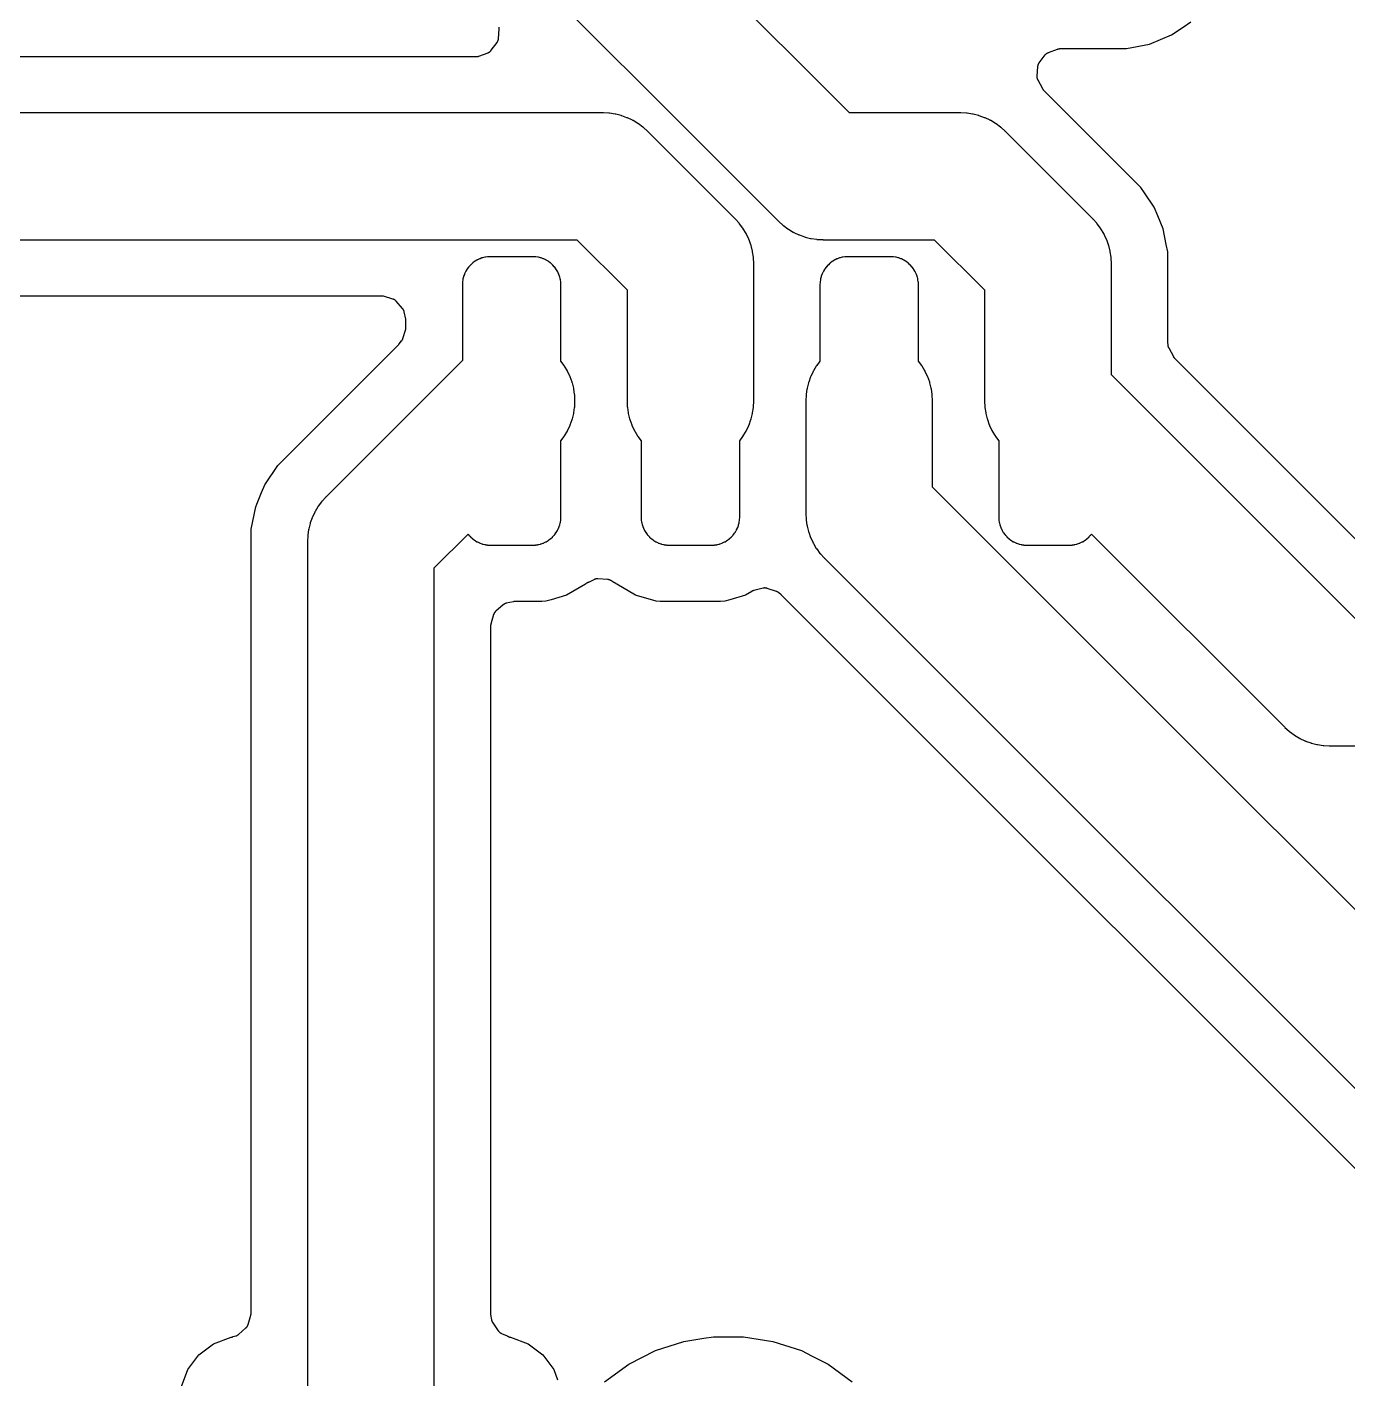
# Model space of a CAD drawing. Header units: metres. Extents: x 60.5 to 129.5, y -129.5 to -80.5.
# Drawn here: x 88.6 to 97.98, y -108.53 to -98.92 of the extents above; entities that cross this region are included whole.
import ezdxf

# ---------------------------------------------------------------- set-up
doc = ezdxf.new("R2010")
doc.units = ezdxf.units.M

msp = doc.modelspace()

# ---------------------------------------------------------------- linework, layer by layer
for points in [[(98.0365, -103.1298), (96.3002, -101.3935), (96.3002, -100.605), (96.3002, -100.6038), (96.3001, -100.6025), (96.2982, -100.5633), (96.2981, -100.5621), (96.298, -100.5609), (96.2979, -100.5597), (96.2977, -100.5584), (96.292, -100.5196), (96.2918, -100.5184), (96.2915, -100.5172), (96.2913, -100.516), (96.291, -100.5148), (96.2815, -100.4767), (96.2812, -100.4755), (96.2808, -100.4743), (96.2804, -100.4731), (96.28, -100.472), (96.2668, -100.435), (96.2664, -100.4339), (96.2659, -100.4327), (96.2654, -100.4316), (96.2649, -100.4305), (96.257, -100.4137), (96.2481, -100.395), (96.2476, -100.3939), (96.247, -100.3928), (96.2464, -100.3917), (96.2458, -100.3906), (96.2256, -100.357), (96.225, -100.3559), (96.2243, -100.3549), (96.2236, -100.3539), (96.2229, -100.3529), (96.1995, -100.3213), (96.1988, -100.3204), (96.198, -100.3194), (96.1972, -100.3185), (96.1964, -100.3175), (96.17, -100.2884), (96.1692, -100.2875), (96.1683, -100.2867), (95.5473, -99.6657), (95.5465, -99.6648), (95.5456, -99.664), (95.5165, -99.6376), (95.5155, -99.6368), (95.5146, -99.636), (95.5136, -99.6352), (95.5127, -99.6345), (95.4811, -99.6111), (95.4801, -99.6104), (95.4791, -99.6097), (95.4781, -99.609), (95.477, -99.6084), (95.4434, -99.5882), (95.4423, -99.5876), (95.4412, -99.587), (95.4401, -99.5864), (95.439, -99.5859), (95.4035, -99.5691), (95.4024, -99.5686), (95.4013, -99.5681), (95.4001, -99.5676), (95.399, -99.5672), (95.362, -99.554), (95.3609, -99.5536), (95.3597, -99.5532), (95.3585, -99.5528), (95.3573, -99.5525), (95.3192, -99.543), (95.318, -99.5427), (95.3168, -99.5425), (95.3156, -99.5422), (95.3144, -99.542), (95.2756, -99.5363), (95.2743, -99.5361), (95.2731, -99.536), (95.2719, -99.5359), (95.2707, -99.5358), (95.2315, -99.5339), (95.2302, -99.5338), (95.229, -99.5338), (94.4405, -99.5338), (92.4902, -97.5835)], [(91.7217, -98.0883), (93.9357, -100.3023), (93.9365, -100.3032), (93.9374, -100.304), (93.9665, -100.3304), (93.9675, -100.3312), (93.9684, -100.332), (93.9694, -100.3328), (93.9703, -100.3335), (94.0019, -100.3569), (94.0029, -100.3576), (94.0039, -100.3583), (94.0049, -100.359), (94.006, -100.3596), (94.0396, -100.3798), (94.0407, -100.3804), (94.0418, -100.381), (94.0429, -100.3816), (94.044, -100.3821), (94.0795, -100.3989), (94.0806, -100.3994), (94.0817, -100.3999), (94.0829, -100.4004), (94.084, -100.4008), (94.121, -100.414), (94.1221, -100.4144), (94.1233, -100.4148), (94.1245, -100.4152), (94.1257, -100.4155), (94.1638, -100.425), (94.165, -100.4253), (94.1662, -100.4255), (94.1674, -100.4258), (94.1686, -100.426), (94.2074, -100.4317), (94.2087, -100.4319), (94.2099, -100.432), (94.2111, -100.4321), (94.2123, -100.4322), (94.2515, -100.4341), (94.2528, -100.4342), (94.254, -100.4342), (95.0425, -100.4342), (95.3998, -100.7915), (95.3998, -101.58), (95.3998, -101.5812), (95.3999, -101.5825), (95.4018, -101.6217), (95.4019, -101.6229), (95.402, -101.6241), (95.4021, -101.6253), (95.4023, -101.6266), (95.408, -101.6654), (95.4082, -101.6666), (95.4085, -101.6678), (95.4087, -101.669), (95.409, -101.6702), (95.4185, -101.7083), (95.4188, -101.7095), (95.4192, -101.7107), (95.4196, -101.7119), (95.42, -101.713), (95.4332, -101.75), (95.4336, -101.7511), (95.4341, -101.7523), (95.4346, -101.7534), (95.4351, -101.7545), (95.4519, -101.79), (95.4524, -101.7911), (95.453, -101.7922), (95.4536, -101.7933), (95.4542, -101.7944), (95.4744, -101.828), (95.475, -101.8291), (95.4757, -101.8301), (95.4764, -101.8311), (95.4771, -101.8321), (95.5, -101.863), (95.5, -102.405), (95.5, -102.4062), (95.5001, -102.4075), (95.5008, -102.4222), (95.5009, -102.4234), (95.501, -102.4246), (95.5011, -102.4258), (95.5013, -102.427), (95.5034, -102.4416), (95.5036, -102.4428), (95.5038, -102.444), (95.5041, -102.4452), (95.5044, -102.4464), (95.508, -102.4607), (95.5083, -102.4619), (95.5086, -102.4631), (95.509, -102.4642), (95.5094, -102.4654), (95.5143, -102.4792), (95.5148, -102.4804), (95.5152, -102.4815), (95.5157, -102.4827), (95.5162, -102.4838), (95.5225, -102.4971), (95.5231, -102.4982), (95.5236, -102.4993), (95.5242, -102.5004), (95.5248, -102.5014), (95.5324, -102.514), (95.533, -102.5151), (95.5337, -102.5161), (95.5344, -102.5171), (95.5351, -102.5181), (95.5439, -102.5299), (95.5446, -102.5309), (95.5454, -102.5319), (95.5462, -102.5328), (95.547, -102.5337), (95.5569, -102.5446), (95.5577, -102.5455), (95.5586, -102.5464), (95.5595, -102.5473), (95.5604, -102.5481), (95.5713, -102.558), (95.5722, -102.5588), (95.5731, -102.5596), (95.5741, -102.5604), (95.5751, -102.5611), (95.5869, -102.5699), (95.5879, -102.5706), (95.5889, -102.5713), (95.5899, -102.572), (95.591, -102.5726), (95.6036, -102.5802), (95.6046, -102.5808), (95.6057, -102.5814), (95.6068, -102.5819), (95.6079, -102.5825), (95.6212, -102.5888), (95.6223, -102.5893), (95.6235, -102.5898), (95.6246, -102.5902), (95.6258, -102.5907), (95.6396, -102.5956), (95.6408, -102.596), (95.6419, -102.5964), (95.6431, -102.5967), (95.6443, -102.597), (95.6586, -102.6006), (95.6598, -102.6009), (95.661, -102.6012), (95.6622, -102.6014), (95.6634, -102.6016), (95.678, -102.6037), (95.6792, -102.6039), (95.6804, -102.604), (95.6816, -102.6041), (95.6828, -102.6042), (95.6975, -102.6049), (95.6988, -102.605), (95.7, -102.605), (96, -102.605), (96.0012, -102.605), (96.0025, -102.6049), (96.0172, -102.6042), (96.0184, -102.6041), (96.0196, -102.604), (96.0208, -102.6039), (96.022, -102.6037), (96.0366, -102.6016), (96.0378, -102.6014), (96.039, -102.6012), (96.0402, -102.6009), (96.0414, -102.6006), (96.0557, -102.597), (96.0569, -102.5967), (96.0581, -102.5964), (96.0592, -102.596), (96.0604, -102.5956), (96.0742, -102.5907), (96.0754, -102.5902), (96.0765, -102.5898), (96.0777, -102.5893), (96.0788, -102.5888), (96.0921, -102.5825), (96.0932, -102.5819), (96.0943, -102.5814), (96.0954, -102.5808), (96.0964, -102.5802), (96.109, -102.5726), (96.1101, -102.572), (96.1111, -102.5713), (96.1121, -102.5706), (96.1131, -102.5699), (96.1249, -102.5611), (96.1259, -102.5604), (96.1269, -102.5596), (96.1278, -102.5588), (96.1287, -102.558), (96.1396, -102.5481), (96.1405, -102.5473), (96.1414, -102.5464), (96.1423, -102.5455), (96.1431, -102.5446), (96.153, -102.5337), (96.1538, -102.5328), (96.1546, -102.5319), (96.1554, -102.5309), (96.1561, -102.5299), (96.1592, -102.5258), (97.5317, -103.8983), (97.5325, -103.8992), (97.5334, -103.9), (97.5625, -103.9264), (97.5635, -103.9272), (97.5644, -103.928), (97.5654, -103.9288), (97.5663, -103.9295), (97.5979, -103.9529), (97.5989, -103.9536), (97.5999, -103.9543), (97.6009, -103.955), (97.602, -103.9556), (97.6356, -103.9758), (97.6367, -103.9764), (97.6378, -103.977), (97.6389, -103.9776), (97.64, -103.9781), (97.6755, -103.9949), (97.6766, -103.9954), (97.6777, -103.9959), (97.6789, -103.9964), (97.68, -103.9968), (97.717, -104.01), (97.7181, -104.0104), (97.7193, -104.0108), (97.7205, -104.0112), (97.7217, -104.0115), (97.7598, -104.021), (97.761, -104.0213), (97.7622, -104.0215), (97.7634, -104.0218), (97.7646, -104.022), (97.8034, -104.0277), (97.8047, -104.0279), (97.8059, -104.028), (97.8071, -104.0281), (97.8083, -104.0282), (97.8475, -104.0301), (97.8488, -104.0302), (97.85, -104.0302), (104.73, -104.0302)], [(84.0922, -99.1335), (91.7806, -99.1335), (91.7824, -99.1335), (91.7913, -99.1332), (91.7925, -99.1331), (91.7937, -99.133), (91.795, -99.1329), (91.7962, -99.1327), (91.7974, -99.1326), (91.7986, -99.1323), (91.7998, -99.1321), (91.801, -99.1318), (91.8022, -99.1315), (91.8034, -99.1312), (91.8046, -99.1308), (91.8058, -99.1304), (91.807, -99.13), (91.8724, -99.1056), (91.8736, -99.1052), (91.8747, -99.1047), (91.8759, -99.1042), (91.877, -99.1037), (91.8781, -99.1031), (91.8792, -99.1025), (91.8803, -99.1019), (91.8813, -99.1012), (91.8824, -99.1006), (91.8834, -99.0999), (91.8844, -99.0992), (91.8854, -99.0984), (91.8864, -99.0977), (91.8873, -99.0969), (91.8883, -99.096), (91.8892, -99.0952), (91.8901, -99.0943), (91.891, -99.0935), (91.8918, -99.0926), (91.8926, -99.0916), (91.8934, -99.0907), (91.8942, -99.0897), (91.895, -99.0887), (91.9368, -99.0328), (91.9376, -99.0318), (91.9383, -99.0308), (91.939, -99.0297), (91.9396, -99.0287), (91.9403, -99.0276), (91.9409, -99.0265), (91.9414, -99.0254), (91.942, -99.0243), (91.9425, -99.0232), (91.943, -99.022), (91.9434, -99.0209), (91.9439, -99.0197), (91.9443, -99.0185), (91.9447, -99.0174), (91.945, -99.0162), (91.9453, -99.015), (91.9456, -99.0138), (91.9459, -99.0125), (91.9461, -99.0113), (91.9463, -99.0101), (91.9465, -99.0089), (91.9466, -99.0076), (91.9467, -99.0064), (91.9517, -98.9367), (91.9517, -98.9355), (91.9518, -98.9342), (91.9518, -98.933), (91.9518, -98.9317), (91.9517, -98.9305), (91.9517, -98.9293), (91.9515, -98.928), (91.9514, -98.9268), (91.9512, -98.9256), (91.951, -98.9243), (91.9508, -98.9231)], [(98.1513, -102.6785), (96.7515, -101.2787), (96.7506, -101.2778), (96.7498, -101.277), (96.749, -101.2761), (96.7483, -101.2752), (96.7475, -101.2742), (96.7468, -101.2733), (96.7461, -101.2723), (96.7454, -101.2713), (96.7448, -101.2704), (96.7441, -101.2693), (96.7435, -101.2683), (96.7429, -101.2673), (96.7095, -101.206), (96.7089, -101.2049), (96.7083, -101.2038), (96.7078, -101.2027), (96.7073, -101.2015), (96.7068, -101.2004), (96.7064, -101.1993), (96.706, -101.1981), (96.7056, -101.1969), (96.7053, -101.1958), (96.7049, -101.1946), (96.7046, -101.1934), (96.7044, -101.1922), (96.7041, -101.191), (96.7039, -101.1898), (96.7038, -101.1886), (96.7036, -101.1873), (96.7008, -101.161), (96.7007, -101.1597), (96.7006, -101.1583), (96.7005, -101.157), (96.7005, -101.1556), (96.7005, -100.5212), (96.69, -100.4684), (96.6678, -100.3569), (96.6301, -100.2658), (96.6037, -100.2021), (96.5358, -100.1005), (96.5106, -100.0628), (95.8213, -99.3735), (95.8205, -99.3727), (95.8197, -99.3718), (95.8189, -99.3709), (95.8181, -99.37), (95.8174, -99.3691), (95.8167, -99.3681), (95.816, -99.3672), (95.8153, -99.3662), (95.8146, -99.3652), (95.814, -99.3642), (95.8134, -99.3632), (95.8128, -99.3621), (95.7793, -99.3008), (95.7787, -99.2997), (95.7782, -99.2986), (95.7776, -99.2975), (95.7772, -99.2964), (95.7767, -99.2952), (95.7762, -99.294), (95.7758, -99.2929), (95.7754, -99.2917), (95.7751, -99.2905), (95.7748, -99.2893), (95.7745, -99.2881), (95.7742, -99.2869), (95.774, -99.2857), (95.7738, -99.2844), (95.7736, -99.2832), (95.7735, -99.282), (95.7733, -99.2807), (95.7733, -99.2795), (95.7732, -99.2783), (95.7732, -99.277), (95.7732, -99.2758), (95.7732, -99.2745), (95.7733, -99.2733), (95.7783, -99.2036), (95.7784, -99.2024), (95.7785, -99.2011), (95.7787, -99.1999), (95.7789, -99.1987), (95.7791, -99.1975), (95.7794, -99.1962), (95.7797, -99.195), (95.78, -99.1938), (95.7803, -99.1926), (95.7807, -99.1915), (95.7811, -99.1903), (95.7816, -99.1891), (95.782, -99.188), (95.7825, -99.1868), (95.783, -99.1857), (95.7836, -99.1846), (95.7841, -99.1835), (95.7847, -99.1824), (95.7854, -99.1813), (95.786, -99.1803), (95.7867, -99.1792), (95.7874, -99.1782), (95.7882, -99.1772), (95.83, -99.1213), (95.8308, -99.1203), (95.8316, -99.1193), (95.8324, -99.1184), (95.8332, -99.1174), (95.834, -99.1165), (95.8349, -99.1157), (95.8358, -99.1148), (95.8367, -99.114), (95.8377, -99.1131), (95.8386, -99.1123), (95.8396, -99.1116), (95.8406, -99.1108), (95.8416, -99.1101), (95.8426, -99.1094), (95.8437, -99.1088), (95.8447, -99.1081), (95.8458, -99.1075), (95.8469, -99.1069), (95.848, -99.1063), (95.8491, -99.1058), (95.8503, -99.1053), (95.8514, -99.1048), (95.8526, -99.1044), (95.918, -99.08), (95.9192, -99.0796), (95.9204, -99.0792), (95.9216, -99.0788), (95.9228, -99.0785), (95.9239, -99.0782), (95.9252, -99.0779), (95.9264, -99.0777), (95.9276, -99.0774), (95.9288, -99.0773), (95.93, -99.0771), (95.9313, -99.077), (95.9325, -99.0769), (95.9337, -99.0768), (95.9426, -99.0765), (95.9444, -99.0765), (96.4073, -99.0765), (96.5716, -99.0438), (96.649, -99.0118), (96.7264, -98.9797), (96.8107, -98.9234), (96.8657, -98.8866)], [(84.3625, -100.4342), (92.5025, -100.4342), (92.8598, -100.7915), (92.8598, -101.58), (92.8598, -101.5812), (92.8599, -101.5825), (92.8618, -101.6217), (92.8619, -101.6229), (92.862, -101.6241), (92.8621, -101.6253), (92.8623, -101.6266), (92.868, -101.6654), (92.8682, -101.6666), (92.8685, -101.6678), (92.8687, -101.669), (92.869, -101.6702), (92.8785, -101.7083), (92.8788, -101.7095), (92.8792, -101.7107), (92.8796, -101.7119), (92.88, -101.713), (92.8932, -101.75), (92.8936, -101.7511), (92.8941, -101.7523), (92.8946, -101.7534), (92.8951, -101.7545), (92.9119, -101.79), (92.9124, -101.7911), (92.913, -101.7922), (92.9136, -101.7933), (92.9142, -101.7944), (92.9344, -101.828), (92.935, -101.8291), (92.9357, -101.8301), (92.9364, -101.8311), (92.9371, -101.8321), (92.96, -101.863), (92.96, -102.405), (92.96, -102.4062), (92.9601, -102.4075), (92.9608, -102.4222), (92.9609, -102.4234), (92.961, -102.4246), (92.9611, -102.4258), (92.9613, -102.427), (92.9634, -102.4416), (92.9636, -102.4428), (92.9638, -102.444), (92.9641, -102.4452), (92.9644, -102.4464), (92.968, -102.4607), (92.9683, -102.4619), (92.9686, -102.4631), (92.969, -102.4642), (92.9694, -102.4654), (92.9743, -102.4792), (92.9748, -102.4804), (92.9752, -102.4815), (92.9757, -102.4827), (92.9762, -102.4838), (92.9825, -102.4971), (92.9831, -102.4982), (92.9836, -102.4993), (92.9842, -102.5004), (92.9848, -102.5014), (92.9924, -102.514), (92.993, -102.5151), (92.9937, -102.5161), (92.9944, -102.5171), (92.9951, -102.5181), (93.0039, -102.5299), (93.0046, -102.5309), (93.0054, -102.5319), (93.0062, -102.5328), (93.007, -102.5337), (93.0169, -102.5446), (93.0177, -102.5455), (93.0186, -102.5464), (93.0195, -102.5473), (93.0204, -102.5481), (93.0313, -102.558), (93.0322, -102.5588), (93.0331, -102.5596), (93.0341, -102.5604), (93.0351, -102.5611), (93.0469, -102.5699), (93.0479, -102.5706), (93.0489, -102.5713), (93.0499, -102.572), (93.051, -102.5726), (93.0636, -102.5802), (93.0646, -102.5808), (93.0657, -102.5814), (93.0668, -102.5819), (93.0679, -102.5825), (93.0812, -102.5888), (93.0823, -102.5893), (93.0835, -102.5898), (93.0846, -102.5902), (93.0858, -102.5907), (93.0996, -102.5956), (93.1008, -102.596), (93.1019, -102.5964), (93.1031, -102.5967), (93.1043, -102.597), (93.1186, -102.6006), (93.1198, -102.6009), (93.121, -102.6012), (93.1222, -102.6014), (93.1234, -102.6016), (93.138, -102.6037), (93.1392, -102.6039), (93.1404, -102.604), (93.1416, -102.6041), (93.1428, -102.6042), (93.1575, -102.6049), (93.1588, -102.605), (93.16, -102.605), (93.46, -102.605), (93.4612, -102.605), (93.4625, -102.6049), (93.4772, -102.6042), (93.4784, -102.6041), (93.4796, -102.604), (93.4808, -102.6039), (93.482, -102.6037), (93.4966, -102.6016), (93.4978, -102.6014), (93.499, -102.6012), (93.5002, -102.6009), (93.5014, -102.6006), (93.5157, -102.597), (93.5169, -102.5967), (93.5181, -102.5964), (93.5192, -102.596), (93.5204, -102.5956), (93.5342, -102.5907), (93.5354, -102.5902), (93.5365, -102.5898), (93.5377, -102.5893), (93.5388, -102.5888), (93.5521, -102.5825), (93.5532, -102.5819), (93.5543, -102.5814), (93.5554, -102.5808), (93.5564, -102.5802), (93.569, -102.5726), (93.5701, -102.572), (93.5711, -102.5713), (93.5721, -102.5706), (93.5731, -102.5699), (93.5849, -102.5611), (93.5859, -102.5604), (93.5869, -102.5596), (93.5878, -102.5588), (93.5887, -102.558), (93.5996, -102.5481), (93.6005, -102.5473), (93.6014, -102.5464), (93.6023, -102.5455), (93.6031, -102.5446), (93.613, -102.5337), (93.6138, -102.5328), (93.6146, -102.5319), (93.6154, -102.5309), (93.6161, -102.5299), (93.6249, -102.5181), (93.6256, -102.5171), (93.6263, -102.5161), (93.627, -102.5151), (93.6276, -102.514), (93.6352, -102.5014), (93.6358, -102.5004), (93.6364, -102.4993), (93.6369, -102.4982), (93.6375, -102.4971), (93.6438, -102.4838), (93.6443, -102.4827), (93.6448, -102.4815), (93.6452, -102.4804), (93.6457, -102.4792), (93.6506, -102.4654), (93.651, -102.4642), (93.6514, -102.4631), (93.6517, -102.4619), (93.652, -102.4607), (93.6556, -102.4464), (93.6559, -102.4452), (93.6562, -102.444), (93.6564, -102.4428), (93.6566, -102.4416), (93.6587, -102.427), (93.6589, -102.4258), (93.659, -102.4246), (93.6591, -102.4234), (93.6592, -102.4222), (93.6599, -102.4075), (93.66, -102.4062), (93.66, -102.405), (93.66, -101.863), (93.6829, -101.8321), (93.6836, -101.8311), (93.6843, -101.8301), (93.685, -101.8291), (93.6856, -101.828), (93.7058, -101.7944), (93.7064, -101.7933), (93.707, -101.7922), (93.7076, -101.7911), (93.7081, -101.79), (93.7249, -101.7545), (93.7254, -101.7534), (93.7259, -101.7523), (93.7264, -101.7511), (93.7268, -101.75), (93.74, -101.713), (93.7404, -101.7119), (93.7408, -101.7107), (93.7412, -101.7095), (93.7415, -101.7083), (93.751, -101.6702), (93.7513, -101.669), (93.7515, -101.6678), (93.7518, -101.6666), (93.752, -101.6654), (93.7577, -101.6266), (93.7579, -101.6253), (93.758, -101.6241), (93.7581, -101.6229), (93.7582, -101.6217), (93.7601, -101.5825), (93.7602, -101.5812), (93.7602, -101.58), (93.7602, -100.605), (93.7602, -100.6038), (93.7601, -100.6025), (93.7582, -100.5633), (93.7581, -100.5621), (93.758, -100.5609), (93.7579, -100.5597), (93.7577, -100.5584), (93.752, -100.5196), (93.7518, -100.5184), (93.7515, -100.5172), (93.7513, -100.516), (93.751, -100.5148), (93.7415, -100.4767), (93.7412, -100.4755), (93.7408, -100.4743), (93.7404, -100.4731), (93.74, -100.472), (93.7268, -100.435), (93.7264, -100.4339), (93.7259, -100.4327), (93.7254, -100.4316), (93.7249, -100.4305), (93.7081, -100.395), (93.7076, -100.3939), (93.707, -100.3928), (93.7064, -100.3917), (93.7058, -100.3906), (93.6856, -100.357), (93.685, -100.3559), (93.6843, -100.3549), (93.6836, -100.3539), (93.6829, -100.3529), (93.6595, -100.3213), (93.6588, -100.3204), (93.658, -100.3194), (93.6572, -100.3185), (93.6564, -100.3175), (93.63, -100.2884), (93.6292, -100.2875), (93.6283, -100.2867), (93.0073, -99.6657), (93.0065, -99.6648), (93.0056, -99.664), (92.9765, -99.6376), (92.9755, -99.6368), (92.9746, -99.636), (92.9736, -99.6352), (92.9727, -99.6345), (92.9411, -99.6111), (92.9401, -99.6104), (92.9391, -99.6097), (92.9381, -99.609), (92.937, -99.6084), (92.9034, -99.5882), (92.9023, -99.5876), (92.9012, -99.587), (92.9001, -99.5864), (92.899, -99.5859), (92.8635, -99.5691), (92.8624, -99.5686), (92.8613, -99.5681), (92.8601, -99.5676), (92.859, -99.5672), (92.822, -99.554), (92.8209, -99.5536), (92.8197, -99.5532), (92.8185, -99.5528), (92.8173, -99.5525), (92.7792, -99.543), (92.778, -99.5427), (92.7768, -99.5425), (92.7756, -99.5422), (92.7744, -99.542), (92.7356, -99.5363), (92.7343, -99.5361), (92.7331, -99.536), (92.7319, -99.5359), (92.7307, -99.5358), (92.6915, -99.5339), (92.6902, -99.5338), (92.689, -99.5338), (84.176, -99.5338)], [(91.4902, -108.63), (91.4902, -102.7665), (91.7308, -102.5258), (91.7339, -102.5299), (91.7346, -102.5309), (91.7354, -102.5319), (91.7362, -102.5328), (91.737, -102.5337), (91.7469, -102.5446), (91.7477, -102.5455), (91.7486, -102.5464), (91.7495, -102.5473), (91.7504, -102.5481), (91.7613, -102.558), (91.7622, -102.5588), (91.7631, -102.5596), (91.7641, -102.5604), (91.7651, -102.5611), (91.7769, -102.5699), (91.7779, -102.5706), (91.7789, -102.5713), (91.7799, -102.572), (91.781, -102.5726), (91.7936, -102.5802), (91.7946, -102.5808), (91.7957, -102.5814), (91.7968, -102.5819), (91.7979, -102.5825), (91.8112, -102.5888), (91.8123, -102.5893), (91.8135, -102.5898), (91.8146, -102.5902), (91.8158, -102.5907), (91.8296, -102.5956), (91.8308, -102.596), (91.8319, -102.5964), (91.8331, -102.5967), (91.8343, -102.597), (91.8486, -102.6006), (91.8498, -102.6009), (91.851, -102.6012), (91.8522, -102.6014), (91.8534, -102.6016), (91.868, -102.6037), (91.8692, -102.6039), (91.8704, -102.604), (91.8716, -102.6041), (91.8728, -102.6042), (91.8875, -102.6049), (91.8888, -102.605), (91.89, -102.605), (92.19, -102.605), (92.1912, -102.605), (92.1925, -102.6049), (92.2072, -102.6042), (92.2084, -102.6041), (92.2096, -102.604), (92.2108, -102.6039), (92.212, -102.6037), (92.2266, -102.6016), (92.2278, -102.6014), (92.229, -102.6012), (92.2302, -102.6009), (92.2314, -102.6006), (92.2457, -102.597), (92.2469, -102.5967), (92.2481, -102.5964), (92.2492, -102.596), (92.2504, -102.5956), (92.2642, -102.5907), (92.2654, -102.5902), (92.2665, -102.5898), (92.2677, -102.5893), (92.2688, -102.5888), (92.2821, -102.5825), (92.2832, -102.5819), (92.2843, -102.5814), (92.2854, -102.5808), (92.2864, -102.5802), (92.299, -102.5726), (92.3001, -102.572), (92.3011, -102.5713), (92.3021, -102.5706), (92.3031, -102.5699), (92.3149, -102.5611), (92.3159, -102.5604), (92.3169, -102.5596), (92.3178, -102.5588), (92.3187, -102.558), (92.3296, -102.5481), (92.3305, -102.5473), (92.3314, -102.5464), (92.3323, -102.5455), (92.3331, -102.5446), (92.343, -102.5337), (92.3438, -102.5328), (92.3446, -102.5319), (92.3454, -102.5309), (92.3461, -102.5299), (92.3549, -102.5181), (92.3556, -102.5171), (92.3563, -102.5161), (92.357, -102.5151), (92.3576, -102.514), (92.3652, -102.5014), (92.3658, -102.5004), (92.3664, -102.4993), (92.3669, -102.4982), (92.3675, -102.4971), (92.3738, -102.4838), (92.3743, -102.4827), (92.3748, -102.4815), (92.3752, -102.4804), (92.3757, -102.4792), (92.3806, -102.4654), (92.381, -102.4642), (92.3814, -102.4631), (92.3817, -102.4619), (92.382, -102.4607), (92.3856, -102.4464), (92.3859, -102.4452), (92.3862, -102.444), (92.3864, -102.4428), (92.3866, -102.4416), (92.3887, -102.427), (92.3889, -102.4258), (92.389, -102.4246), (92.3891, -102.4234), (92.3892, -102.4222), (92.3899, -102.4075), (92.39, -102.4062), (92.39, -102.405), (92.39, -101.863), (92.4129, -101.8321), (92.4136, -101.8311), (92.4143, -101.8301), (92.415, -101.8291), (92.4156, -101.828), (92.4358, -101.7944), (92.4364, -101.7933), (92.437, -101.7922), (92.4376, -101.7911), (92.4381, -101.79), (92.4549, -101.7545), (92.4554, -101.7534), (92.4559, -101.7523), (92.4564, -101.7511), (92.4568, -101.75), (92.47, -101.713), (92.4704, -101.7119), (92.4708, -101.7107), (92.4712, -101.7095), (92.4715, -101.7083), (92.481, -101.6702), (92.4813, -101.669), (92.4815, -101.6678), (92.4818, -101.6666), (92.482, -101.6654), (92.4877, -101.6266), (92.4879, -101.6253), (92.488, -101.6241), (92.4881, -101.6229), (92.4882, -101.6217), (92.4901, -101.5825), (92.4902, -101.5812), (92.4902, -101.58), (92.4902, -101.5788), (92.4901, -101.5775), (92.4882, -101.5383), (92.4881, -101.5371), (92.488, -101.5359), (92.4879, -101.5347), (92.4877, -101.5334), (92.482, -101.4946), (92.4818, -101.4934), (92.4815, -101.4922), (92.4813, -101.491), (92.481, -101.4898), (92.4715, -101.4517), (92.4712, -101.4505), (92.4708, -101.4493), (92.4704, -101.4481), (92.47, -101.447), (92.4568, -101.41), (92.4564, -101.4089), (92.4559, -101.4077), (92.4554, -101.4066), (92.4549, -101.4055), (92.4381, -101.37), (92.4376, -101.3689), (92.437, -101.3678), (92.4364, -101.3667), (92.4358, -101.3656), (92.4156, -101.332), (92.415, -101.3309), (92.4143, -101.3299), (92.4136, -101.3289), (92.4129, -101.3279), (92.39, -101.297), (92.39, -100.755), (92.39, -100.7538), (92.3899, -100.7525), (92.3892, -100.7378), (92.3891, -100.7366), (92.389, -100.7354), (92.3889, -100.7342), (92.3887, -100.733), (92.3866, -100.7184), (92.3864, -100.7172), (92.3862, -100.716), (92.3859, -100.7148), (92.3856, -100.7136), (92.382, -100.6993), (92.3817, -100.6981), (92.3814, -100.6969), (92.381, -100.6958), (92.3806, -100.6946), (92.3757, -100.6808), (92.3752, -100.6796), (92.3748, -100.6785), (92.3743, -100.6773), (92.3738, -100.6762), (92.3675, -100.6629), (92.3669, -100.6618), (92.3664, -100.6607), (92.3658, -100.6596), (92.3652, -100.6586), (92.3576, -100.646), (92.357, -100.6449), (92.3563, -100.6439), (92.3556, -100.6429), (92.3549, -100.6419), (92.3461, -100.6301), (92.3454, -100.6291), (92.3446, -100.6281), (92.3438, -100.6272), (92.343, -100.6263), (92.3331, -100.6154), (92.3323, -100.6145), (92.3314, -100.6136), (92.3305, -100.6127), (92.3296, -100.6119), (92.3187, -100.602), (92.3178, -100.6012), (92.3169, -100.6004), (92.3159, -100.5996), (92.3149, -100.5989), (92.3031, -100.5901), (92.3021, -100.5894), (92.3011, -100.5887), (92.3001, -100.588), (92.299, -100.5874), (92.2864, -100.5798), (92.2854, -100.5792), (92.2843, -100.5786), (92.2832, -100.5781), (92.2821, -100.5775), (92.2688, -100.5712), (92.2677, -100.5707), (92.2665, -100.5702), (92.2654, -100.5698), (92.2642, -100.5693), (92.2504, -100.5644), (92.2492, -100.564), (92.2481, -100.5636), (92.2469, -100.5633), (92.2457, -100.563), (92.2314, -100.5594), (92.2302, -100.5591), (92.229, -100.5588), (92.2278, -100.5586), (92.2266, -100.5584), (92.212, -100.5563), (92.2108, -100.5561), (92.2096, -100.556), (92.2084, -100.5559), (92.2072, -100.5558), (92.1925, -100.5551), (92.1912, -100.555), (92.19, -100.555), (91.89, -100.555), (91.8888, -100.555), (91.8875, -100.5551), (91.8728, -100.5558), (91.8716, -100.5559), (91.8704, -100.556), (91.8692, -100.5561), (91.868, -100.5563), (91.8534, -100.5584), (91.8522, -100.5586), (91.851, -100.5588), (91.8498, -100.5591), (91.8486, -100.5594), (91.8343, -100.563), (91.8331, -100.5633), (91.8319, -100.5636), (91.8308, -100.564), (91.8296, -100.5644), (91.8158, -100.5693), (91.8146, -100.5698), (91.8135, -100.5702), (91.8123, -100.5707), (91.8112, -100.5712), (91.7979, -100.5775), (91.7968, -100.5781), (91.7957, -100.5786), (91.7946, -100.5792), (91.7936, -100.5798), (91.781, -100.5874), (91.7799, -100.588), (91.7789, -100.5887), (91.7779, -100.5894), (91.7769, -100.5901), (91.7651, -100.5989), (91.7641, -100.5996), (91.7631, -100.6004), (91.7622, -100.6012), (91.7613, -100.602), (91.7504, -100.6119), (91.7495, -100.6127), (91.7486, -100.6136), (91.7477, -100.6145), (91.7469, -100.6154), (91.737, -100.6263), (91.7362, -100.6272), (91.7354, -100.6281), (91.7346, -100.6291), (91.7339, -100.6301), (91.7251, -100.6419), (91.7244, -100.6429), (91.7237, -100.6439), (91.723, -100.6449), (91.7224, -100.646), (91.7148, -100.6586), (91.7142, -100.6596), (91.7136, -100.6607), (91.7131, -100.6618), (91.7125, -100.6629), (91.7062, -100.6762), (91.7057, -100.6773), (91.7052, -100.6785), (91.7048, -100.6796), (91.7043, -100.6808), (91.6994, -100.6946), (91.699, -100.6958), (91.6986, -100.6969), (91.6983, -100.6981), (91.698, -100.6993), (91.6944, -100.7136), (91.6941, -100.7148), (91.6938, -100.716), (91.6936, -100.7172), (91.6934, -100.7184), (91.6913, -100.733), (91.6911, -100.7342), (91.691, -100.7354), (91.6909, -100.7366), (91.6908, -100.7378), (91.6901, -100.7525), (91.69, -100.7538), (91.69, -100.755), (91.69, -101.2933), (90.7217, -102.2617), (90.7208, -102.2625), (90.72, -102.2634), (90.6936, -102.2925), (90.6928, -102.2935), (90.692, -102.2944), (90.6912, -102.2954), (90.6905, -102.2963), (90.6671, -102.3279), (90.6664, -102.3289), (90.6657, -102.3299), (90.665, -102.3309), (90.6644, -102.332), (90.6442, -102.3656), (90.6436, -102.3667), (90.643, -102.3678), (90.6424, -102.3689), (90.6419, -102.37), (90.6251, -102.4055), (90.6246, -102.4066), (90.6241, -102.4077), (90.6236, -102.4089), (90.6232, -102.41), (90.61, -102.447), (90.6096, -102.4481), (90.6092, -102.4493), (90.6088, -102.4505), (90.6085, -102.4517), (90.599, -102.4898), (90.5987, -102.491), (90.5985, -102.4922), (90.5982, -102.4934), (90.598, -102.4946), (90.5923, -102.5334), (90.5921, -102.5347), (90.592, -102.5359), (90.5919, -102.5371), (90.5918, -102.5383), (90.5899, -102.5775), (90.5898, -102.5788), (90.5898, -102.58), (90.5898, -108.63)], [(99.8983, -107.0612), (95.0302, -102.193), (95.0302, -101.58), (95.0302, -101.5788), (95.0301, -101.5775), (95.0282, -101.5383), (95.0281, -101.5371), (95.028, -101.5359), (95.0279, -101.5347), (95.0277, -101.5334), (95.022, -101.4946), (95.0218, -101.4934), (95.0215, -101.4922), (95.0213, -101.491), (95.021, -101.4898), (95.0115, -101.4517), (95.0112, -101.4505), (95.0108, -101.4493), (95.0104, -101.4481), (95.01, -101.447), (94.9968, -101.41), (94.9964, -101.4089), (94.9959, -101.4077), (94.9954, -101.4066), (94.9949, -101.4055), (94.9781, -101.37), (94.9776, -101.3689), (94.977, -101.3678), (94.9764, -101.3667), (94.9758, -101.3656), (94.9556, -101.332), (94.955, -101.3309), (94.9543, -101.3299), (94.9536, -101.3289), (94.9529, -101.3279), (94.93, -101.297), (94.93, -100.755), (94.93, -100.7538), (94.9299, -100.7525), (94.9292, -100.7378), (94.9291, -100.7366), (94.929, -100.7354), (94.9289, -100.7342), (94.9287, -100.733), (94.9266, -100.7184), (94.9264, -100.7172), (94.9262, -100.716), (94.9259, -100.7148), (94.9256, -100.7136), (94.922, -100.6993), (94.9217, -100.6981), (94.9214, -100.6969), (94.921, -100.6958), (94.9206, -100.6946), (94.9157, -100.6808), (94.9152, -100.6796), (94.9148, -100.6785), (94.9143, -100.6773), (94.9138, -100.6762), (94.9075, -100.6629), (94.9069, -100.6618), (94.9064, -100.6607), (94.9058, -100.6596), (94.9052, -100.6586), (94.8976, -100.646), (94.897, -100.6449), (94.8963, -100.6439), (94.8956, -100.6429), (94.8949, -100.6419), (94.8861, -100.6301), (94.8854, -100.6291), (94.8846, -100.6281), (94.8838, -100.6272), (94.883, -100.6263), (94.8731, -100.6154), (94.8723, -100.6145), (94.8714, -100.6136), (94.8705, -100.6127), (94.8696, -100.6119), (94.8587, -100.602), (94.8578, -100.6012), (94.8569, -100.6004), (94.8559, -100.5996), (94.8549, -100.5989), (94.8431, -100.5901), (94.8421, -100.5894), (94.8411, -100.5887), (94.8401, -100.588), (94.839, -100.5874), (94.8264, -100.5798), (94.8254, -100.5792), (94.8243, -100.5786), (94.8232, -100.5781), (94.8221, -100.5775), (94.8088, -100.5712), (94.8077, -100.5707), (94.8065, -100.5702), (94.8054, -100.5698), (94.8042, -100.5693), (94.7904, -100.5644), (94.7892, -100.564), (94.7881, -100.5636), (94.7869, -100.5633), (94.7857, -100.563), (94.7714, -100.5594), (94.7702, -100.5591), (94.769, -100.5588), (94.7678, -100.5586), (94.7666, -100.5584), (94.752, -100.5563), (94.7508, -100.5561), (94.7496, -100.556), (94.7484, -100.5559), (94.7472, -100.5558), (94.7325, -100.5551), (94.7312, -100.555), (94.73, -100.555), (94.43, -100.555), (94.4288, -100.555), (94.4275, -100.5551), (94.4128, -100.5558), (94.4116, -100.5559), (94.4104, -100.556), (94.4092, -100.5561), (94.408, -100.5563), (94.3934, -100.5584), (94.3922, -100.5586), (94.391, -100.5588), (94.3898, -100.5591), (94.3886, -100.5594), (94.3743, -100.563), (94.3731, -100.5633), (94.3719, -100.5636), (94.3708, -100.564), (94.3696, -100.5644), (94.3558, -100.5693), (94.3546, -100.5698), (94.3535, -100.5702), (94.3523, -100.5707), (94.3512, -100.5712), (94.3379, -100.5775), (94.3368, -100.5781), (94.3357, -100.5786), (94.3346, -100.5792), (94.3336, -100.5798), (94.321, -100.5874), (94.3199, -100.588), (94.3189, -100.5887), (94.3179, -100.5894), (94.3169, -100.5901), (94.3051, -100.5989), (94.3041, -100.5996), (94.3031, -100.6004), (94.3022, -100.6012), (94.3013, -100.602), (94.2904, -100.6119), (94.2895, -100.6127), (94.2886, -100.6136), (94.2877, -100.6145), (94.2869, -100.6154), (94.277, -100.6263), (94.2762, -100.6272), (94.2754, -100.6281), (94.2746, -100.6291), (94.2739, -100.6301), (94.2651, -100.6419), (94.2644, -100.6429), (94.2637, -100.6439), (94.263, -100.6449), (94.2624, -100.646), (94.2548, -100.6586), (94.2542, -100.6596), (94.2536, -100.6607), (94.2531, -100.6618), (94.2525, -100.6629), (94.2462, -100.6762), (94.2457, -100.6773), (94.2452, -100.6785), (94.2448, -100.6796), (94.2443, -100.6808), (94.2394, -100.6946), (94.239, -100.6958), (94.2386, -100.6969), (94.2383, -100.6981), (94.238, -100.6993), (94.2344, -100.7136), (94.2341, -100.7148), (94.2338, -100.716), (94.2336, -100.7172), (94.2334, -100.7184), (94.2313, -100.733), (94.2311, -100.7342), (94.231, -100.7354), (94.2309, -100.7366), (94.2308, -100.7378), (94.2301, -100.7525), (94.23, -100.7538), (94.23, -100.755), (94.23, -101.297), (94.2071, -101.3279), (94.2064, -101.3289), (94.2057, -101.3299), (94.205, -101.3309), (94.2044, -101.332), (94.1842, -101.3656), (94.1836, -101.3667), (94.183, -101.3678), (94.1824, -101.3689), (94.1819, -101.37), (94.1651, -101.4055), (94.1646, -101.4066), (94.1641, -101.4077), (94.1636, -101.4089), (94.1632, -101.41), (94.15, -101.447), (94.1496, -101.4481), (94.1492, -101.4493), (94.1488, -101.4505), (94.1485, -101.4517), (94.139, -101.4898), (94.1387, -101.491), (94.1385, -101.4922), (94.1382, -101.4934), (94.138, -101.4946), (94.1323, -101.5334), (94.1321, -101.5347), (94.132, -101.5359), (94.1319, -101.5371), (94.1318, -101.5383), (94.1299, -101.5775), (94.1298, -101.5788), (94.1298, -101.58), (94.1298, -102.3795), (94.1298, -102.3807), (94.1299, -102.382), (94.1318, -102.4212), (94.1319, -102.4224), (94.132, -102.4236), (94.1321, -102.4249), (94.1323, -102.4261), (94.138, -102.4649), (94.1382, -102.4661), (94.1385, -102.4673), (94.1387, -102.4685), (94.139, -102.4697), (94.1485, -102.5078), (94.1488, -102.509), (94.1492, -102.5102), (94.1496, -102.5114), (94.15, -102.5125), (94.1632, -102.5495), (94.1636, -102.5507), (94.1641, -102.5518), (94.1646, -102.5529), (94.1651, -102.554), (94.1819, -102.5895), (94.1824, -102.5906), (94.183, -102.5917), (94.1836, -102.5928), (94.1842, -102.5939), (94.2044, -102.6276), (94.205, -102.6286), (94.2057, -102.6296), (94.2064, -102.6306), (94.2071, -102.6316), (94.2305, -102.6632), (94.2312, -102.6642), (94.232, -102.6651), (94.2328, -102.6661), (94.2336, -102.667), (94.26, -102.6961), (94.2608, -102.697), (94.2617, -102.6979), (99.1298, -107.566)], [(89.695, -108.5841), (89.7405, -108.4619), (89.8182, -108.3582), (89.9219, -108.2805), (90.0471, -108.2338), (90.0516, -108.2328), (90.0528, -108.2325), (90.0539, -108.2322), (90.0551, -108.2318), (90.0563, -108.2314), (90.0574, -108.231), (90.0586, -108.2306), (90.0597, -108.2301), (90.0608, -108.2296), (90.0619, -108.2291), (90.0621, -108.229), (90.0802, -108.224), (90.0814, -108.2237), (90.0826, -108.2233), (90.0838, -108.2229), (90.085, -108.2225), (90.0861, -108.222), (90.0872, -108.2215), (90.0884, -108.221), (90.0895, -108.2205), (90.0906, -108.2199), (90.0917, -108.2193), (90.0927, -108.2187), (90.0938, -108.218), (90.0948, -108.2174), (90.0959, -108.2167), (90.0969, -108.2159), (90.0978, -108.2152), (90.0988, -108.2144), (90.0998, -108.2136), (90.1526, -108.1678), (90.1535, -108.167), (90.1544, -108.1662), (90.1553, -108.1653), (90.1561, -108.1644), (90.157, -108.1635), (90.1578, -108.1626), (90.1586, -108.1616), (90.1594, -108.1606), (90.1601, -108.1597), (90.1608, -108.1586), (90.1615, -108.1576), (90.1622, -108.1566), (90.1629, -108.1555), (90.1635, -108.1544), (90.1641, -108.1533), (90.1646, -108.1522), (90.1652, -108.1511), (90.1657, -108.15), (90.1662, -108.1488), (90.1666, -108.1477), (90.167, -108.1465), (90.1674, -108.1453), (90.1678, -108.1441), (90.1875, -108.0771), (90.1878, -108.076), (90.1881, -108.0748), (90.1884, -108.0737), (90.1886, -108.0725), (90.1888, -108.0713), (90.189, -108.0701), (90.1891, -108.069), (90.1893, -108.0678), (90.1894, -108.0666), (90.1894, -108.0654), (90.1895, -108.0642), (90.1895, -108.063), (90.1895, -102.4962), (90.19, -102.4937), (90.1907, -102.4903), (90.2222, -102.3319), (90.2299, -102.3133), (90.2637, -102.2318), (90.2637, -102.2318), (90.2863, -102.1771), (90.3786, -102.039), (90.3794, -102.0378), (91.2385, -101.1787), (91.2395, -101.1777), (91.2404, -101.1767), (91.2413, -101.1757), (91.2421, -101.1747), (91.2587, -101.154), (91.2595, -101.1531), (91.2602, -101.1521), (91.2609, -101.1511), (91.2616, -101.1501), (91.2623, -101.149), (91.2629, -101.148), (91.2635, -101.1469), (91.2641, -101.1459), (91.2647, -101.1448), (91.2652, -101.1437), (91.2657, -101.1425), (91.2662, -101.1414), (91.2666, -101.1403), (91.267, -101.1391), (91.2674, -101.1379), (91.2678, -101.1368), (91.2875, -101.0697), (91.2878, -101.0686), (91.2881, -101.0674), (91.2884, -101.0663), (91.2886, -101.0651), (91.2888, -101.0639), (91.289, -101.0628), (91.2891, -101.0616), (91.2893, -101.0604), (91.2894, -101.0592), (91.2894, -101.058), (91.2895, -101.0568), (91.2895, -101.0556), (91.2895, -101.0085), (91.2895, -101.0073), (91.2894, -101.0061), (91.2894, -101.0049), (91.2893, -101.0037), (91.2891, -101.0026), (91.289, -101.0014), (91.2888, -101.0002), (91.2886, -100.999), (91.2884, -100.9979), (91.2772, -100.9464), (91.2769, -100.9451), (91.2766, -100.9439), (91.2762, -100.9427), (91.2758, -100.9415), (91.2754, -100.9404), (91.275, -100.9392), (91.2746, -100.938), (91.2741, -100.9369), (91.2736, -100.9357), (91.273, -100.9346), (91.2724, -100.9335), (91.2718, -100.9324), (91.2712, -100.9313), (91.2705, -100.9303), (91.2699, -100.9292), (91.2692, -100.9282), (91.2684, -100.9272), (91.2677, -100.9262), (91.2669, -100.9252), (91.2661, -100.9242), (91.2203, -100.8714), (91.2195, -100.8705), (91.2187, -100.8696), (91.2178, -100.8687), (91.2169, -100.8679), (91.216, -100.867), (91.215, -100.8662), (91.2141, -100.8654), (91.2131, -100.8646), (91.2121, -100.8639), (91.2111, -100.8632), (91.2101, -100.8625), (91.209, -100.8618), (91.208, -100.8611), (91.2069, -100.8605), (91.2058, -100.8599), (91.2047, -100.8594), (91.2036, -100.8588), (91.2025, -100.8583), (91.2013, -100.8578), (91.2002, -100.8574), (91.199, -100.857), (91.1978, -100.8566), (91.1966, -100.8562), (91.1296, -100.8365), (91.1284, -100.8362), (91.1273, -100.8359), (91.1261, -100.8356), (91.125, -100.8354), (91.1238, -100.8352), (91.1226, -100.835), (91.1214, -100.8349), (91.1203, -100.8347), (91.1191, -100.8346), (91.1179, -100.8346), (91.1167, -100.8345), (91.1155, -100.8345), (84.6004, -100.8345)], [(98.6785, -107.6808), (93.9578, -102.9601), (93.957, -102.9593), (93.9562, -102.9586), (93.9554, -102.9579), (93.9546, -102.9571), (93.9377, -102.9431), (93.9368, -102.9423), (93.9358, -102.9415), (93.9348, -102.9408), (93.9338, -102.9401), (93.9327, -102.9394), (93.9317, -102.9387), (93.9306, -102.9381), (93.9295, -102.9375), (93.9284, -102.9369), (93.9273, -102.9363), (93.9261, -102.9358), (93.925, -102.9353), (93.9238, -102.9348), (93.9227, -102.9344), (93.9215, -102.934), (93.8552, -102.9118), (93.8541, -102.9114), (93.8529, -102.9111), (93.8517, -102.9108), (93.8505, -102.9105), (93.8492, -102.9102), (93.848, -102.91), (93.8468, -102.9098), (93.8456, -102.9096), (93.8443, -102.9095), (93.8431, -102.9094), (93.8419, -102.9093), (93.8406, -102.9093), (93.8394, -102.9092), (93.8381, -102.9093), (93.8369, -102.9093), (93.8357, -102.9094), (93.8344, -102.9095), (93.8332, -102.9096), (93.8319, -102.9098), (93.8307, -102.91), (93.8295, -102.9102), (93.8283, -102.9105), (93.8271, -102.9108), (93.7594, -102.928), (93.7582, -102.9283), (93.7571, -102.9286), (93.7559, -102.929), (93.7548, -102.9294), (93.7537, -102.9298), (93.7526, -102.9302), (93.7515, -102.9307), (93.7504, -102.9312), (93.7493, -102.9317), (93.7483, -102.9322), (93.7472, -102.9328), (93.7462, -102.9334), (93.7004, -102.9605), (93.5902, -102.9925), (93.5535, -103.0032), (93.5237, -103.0055), (93.0963, -103.0055), (93.0665, -103.0032), (92.9269, -102.9626), (92.9196, -102.9605), (92.7863, -102.8816), (92.7826, -102.8788), (92.7816, -102.878), (92.7806, -102.8773), (92.7796, -102.8766), (92.7786, -102.876), (92.7775, -102.8753), (92.7765, -102.8747), (92.7754, -102.8741), (92.7743, -102.8736), (92.7732, -102.873), (92.7721, -102.8725), (92.771, -102.872), (92.7698, -102.8716), (92.7687, -102.8712), (92.7675, -102.8708), (92.7663, -102.8704), (92.7659, -102.8703), (92.7453, -102.857), (92.7442, -102.8564), (92.7432, -102.8557), (92.7421, -102.8551), (92.741, -102.8546), (92.7398, -102.854), (92.7387, -102.8535), (92.7376, -102.853), (92.7364, -102.8525), (92.7352, -102.8521), (92.7341, -102.8517), (92.7329, -102.8513), (92.7317, -102.8509), (92.7305, -102.8506), (92.7292, -102.8503), (92.728, -102.8501), (92.7268, -102.8498), (92.7255, -102.8496), (92.7243, -102.8495), (92.7231, -102.8493), (92.7218, -102.8492), (92.6521, -102.8443), (92.6509, -102.8442), (92.6496, -102.8442), (92.6484, -102.8442), (92.6472, -102.8442), (92.6459, -102.8442), (92.6447, -102.8443), (92.6434, -102.8444), (92.6422, -102.8446), (92.641, -102.8447), (92.6398, -102.8449), (92.6385, -102.8452), (92.6373, -102.8454), (92.6361, -102.8457), (92.6349, -102.8461), (92.6337, -102.8464), (92.6325, -102.8468), (92.6314, -102.8472), (92.6302, -102.8477), (92.6291, -102.8481), (92.6279, -102.8486), (92.6268, -102.8491), (92.6257, -102.8497), (92.6246, -102.8503), (92.5906, -102.8689), (92.5896, -102.869), (92.5884, -102.8692), (92.5872, -102.8695), (92.586, -102.8698), (92.5848, -102.8701), (92.5837, -102.8704), (92.5825, -102.8708), (92.5813, -102.8712), (92.5802, -102.8716), (92.579, -102.872), (92.5779, -102.8725), (92.5768, -102.873), (92.5757, -102.8736), (92.5746, -102.8741), (92.5735, -102.8747), (92.5725, -102.8753), (92.5714, -102.876), (92.5704, -102.8766), (92.5694, -102.8773), (92.5684, -102.878), (92.5674, -102.8788), (92.5637, -102.8816), (92.4304, -102.9605), (92.3202, -102.9925), (92.2835, -103.0032), (92.2537, -103.0055), (92.0645, -103.0055), (92.0633, -103.0055), (92.0621, -103.0056), (92.0609, -103.0056), (92.0597, -103.0057), (92.0586, -103.0059), (92.0574, -103.006), (92.0562, -103.0062), (92.055, -103.0064), (92.0539, -103.0066), (92.0024, -103.0178), (92.0011, -103.0181), (91.9999, -103.0184), (91.9987, -103.0188), (91.9975, -103.0192), (91.9964, -103.0196), (91.9952, -103.02), (91.994, -103.0204), (91.9929, -103.0209), (91.9917, -103.0214), (91.9906, -103.022), (91.9895, -103.0226), (91.9884, -103.0232), (91.9873, -103.0238), (91.9863, -103.0245), (91.9852, -103.0251), (91.9842, -103.0258), (91.9832, -103.0266), (91.9822, -103.0273), (91.9812, -103.0281), (91.9802, -103.0289), (91.9274, -103.0747), (91.9265, -103.0755), (91.9256, -103.0763), (91.9247, -103.0772), (91.9239, -103.0781), (91.923, -103.079), (91.9222, -103.08), (91.9214, -103.0809), (91.9206, -103.0819), (91.9199, -103.0829), (91.9192, -103.0839), (91.9185, -103.0849), (91.9178, -103.086), (91.9171, -103.087), (91.9165, -103.0881), (91.9159, -103.0892), (91.9154, -103.0903), (91.9148, -103.0914), (91.9143, -103.0925), (91.9138, -103.0937), (91.9134, -103.0948), (91.913, -103.096), (91.9126, -103.0972), (91.9122, -103.0984), (91.8925, -103.1654), (91.8922, -103.1666), (91.8919, -103.1677), (91.8916, -103.1689), (91.8914, -103.17), (91.8912, -103.1712), (91.891, -103.1724), (91.8909, -103.1736), (91.8907, -103.1747), (91.8906, -103.1759), (91.8906, -103.1771), (91.8905, -103.1783), (91.8905, -103.1795), (91.8905, -108.063), (91.8905, -108.0642), (91.8906, -108.0653), (91.8906, -108.0665), (91.8907, -108.0676), (91.8908, -108.0687), (91.891, -108.0699), (91.8911, -108.071), (91.8975, -108.1102), (91.8977, -108.1114), (91.8979, -108.1126), (91.8982, -108.1138), (91.8985, -108.115), (91.8989, -108.1162), (91.8992, -108.1174), (91.8996, -108.1186), (91.9, -108.1197), (91.9005, -108.1209), (91.901, -108.122), (91.9015, -108.1232), (91.902, -108.1243), (91.9026, -108.1254), (91.9031, -108.1265), (91.9038, -108.1276), (91.9044, -108.1286), (91.9051, -108.1297), (91.9058, -108.1307), (91.9456, -108.1881), (91.9463, -108.1891), (91.9471, -108.1901), (91.9479, -108.1911), (91.9486, -108.192), (91.9495, -108.193), (91.9503, -108.1939), (91.9512, -108.1948), (91.9521, -108.1956), (91.953, -108.1965), (91.9539, -108.1973), (91.9548, -108.1981), (91.9558, -108.1989), (91.9568, -108.1996), (91.9578, -108.2004), (91.9588, -108.2011), (91.9599, -108.2018), (91.9609, -108.2024), (91.962, -108.203), (91.9631, -108.2036), (91.9642, -108.2042), (91.9653, -108.2048), (91.9664, -108.2053), (91.9676, -108.2058), (92.0078, -108.2224), (92.0087, -108.2232), (92.0097, -108.224), (92.0107, -108.2247), (92.0117, -108.2254), (92.0127, -108.2261), (92.0138, -108.2267), (92.0148, -108.2274), (92.0159, -108.228), (92.017, -108.2285), (92.0181, -108.2291), (92.0192, -108.2296), (92.0203, -108.2301), (92.0214, -108.2306), (92.0226, -108.231), (92.0237, -108.2314), (92.0249, -108.2318), (92.0261, -108.2322), (92.0273, -108.2325), (92.0284, -108.2328), (92.0329, -108.2338), (92.1581, -108.2805), (92.2618, -108.3582), (92.3395, -108.4619), (92.3668, -108.5351)], [(92.7002, -108.5499), (92.8722, -108.425), (93.0616, -108.3284), (93.2638, -108.2628), (93.405, -108.2404), (93.4737, -108.2295), (93.6863, -108.2295), (93.7913, -108.2461), (93.8962, -108.2628), (94.0984, -108.3284), (94.1741, -108.367), (94.2878, -108.425), (94.4598, -108.5499)]]:
    msp.add_lwpolyline(points)

doc.saveas('drawing.dxf')
